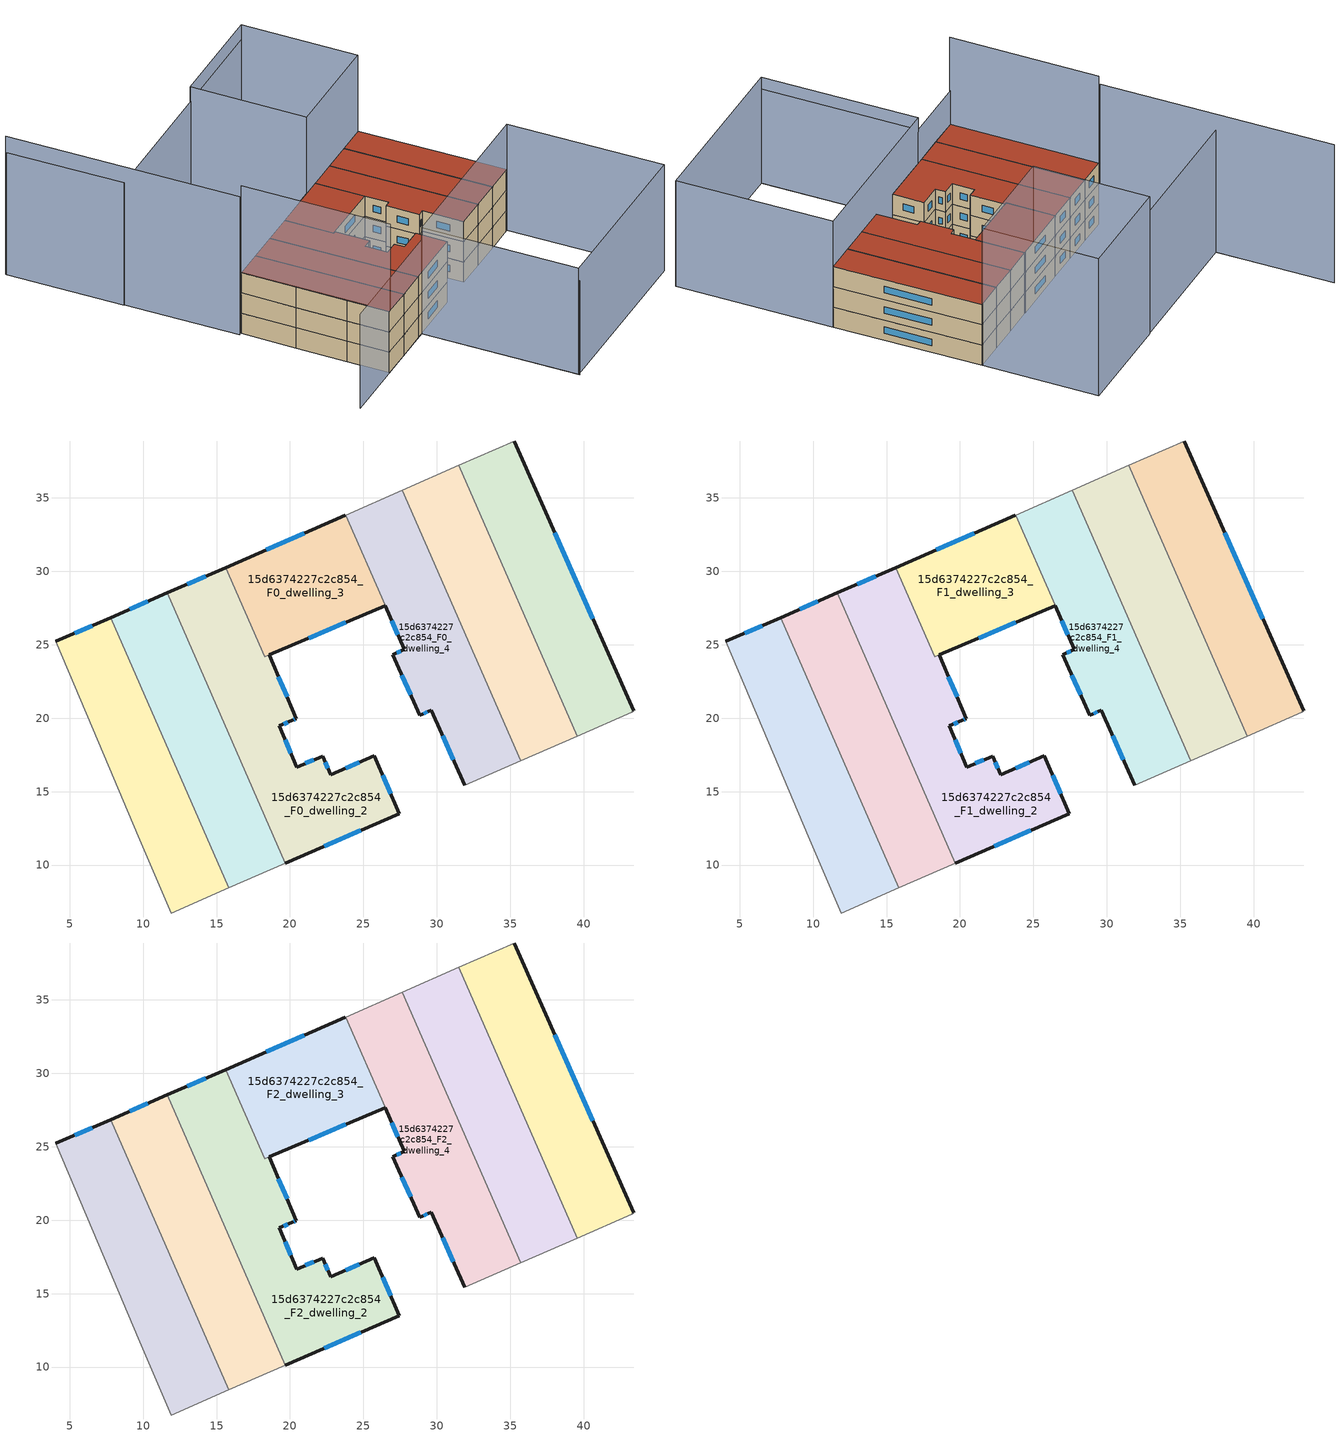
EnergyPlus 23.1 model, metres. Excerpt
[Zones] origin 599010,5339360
15d6374227c2c854_F0_dwelling_0
 floor ground (EU_floor_Construction): 7.79,26.86 15.84,8.45 11.92,6.74 9.68,11.97 6.97,18.33 4.06,25.23 z0
 wall outside (EU_wall_Construction): 7.79,26.86 4.06,25.23 z0:3
 wall adiabatic (EU_wall_Construction): 4.06,25.23 6.97,18.33 9.68,11.97 11.92,6.74 15.84,8.45 z0:3
 wall to 15d6374227c2c854_F0_dwelling_1 (EU_wall_Construction): 15.85,8.45 7.79,26.86 z0:3
 window (EU_Window_Construction): 6.52,26.3 5.33,25.78 z1.02:1.98
15d6374227c2c854_F0_dwelling_1
 floor ground (EU_floor_Construction): 11.64,28.53 19.69,10.12 15.84,8.45 7.79,26.86 z0
 wall outside (EU_wall_Construction): 11.64,28.53 7.79,26.86 z0:3
 wall adiabatic (EU_wall_Construction): 15.84,8.45 19.69,10.12 z0:3
 wall to 15d6374227c2c854_F0_dwelling_2 (EU_wall_Construction): 19.69,10.12 11.64,28.53 z0:3
 window (EU_Window_Construction): 10.33,27.96 9.1,27.42 z1.02:1.98
15d6374227c2c854_F0_dwelling_2
 floor ground (EU_floor_Construction): 18.59,24.31 20.43,19.97 20.17,19.86 19.26,19.47 20.46,16.67 22.22,17.42 22.78,16.16 25.74,17.45 27.45,13.51 19.69,10.12 11.64,28.53 15.62,30.26 18.28,24.18 z0
 wall outside (EU_wall_Construction): 15.62,30.26 11.64,28.53 / 19.69,10.12 27.45,13.51 25.74,17.45 22.78,16.16 22.22,17.42 20.46,16.67 19.26,19.47 20.17,19.86 20.43,19.97 18.59,24.31 z0:3
 wall to 15d6374227c2c854_F0_dwelling_3 (EU_wall_Construction): 18.59,24.31 18.28,24.18 15.62,30.26 z0:3
 window (EU_Window_Construction): 14.26,29.67 12.99,29.12 / 19.81,21.45 19.22,22.83 / 20.26,19.9 20.34,19.93 / 19.57,19.61 19.86,19.73 / 20.05,17.62 19.67,18.52 / 21.62,17.17 21.06,16.92 / 22.59,16.59 22.41,16.99 / 24.73,17.01 23.78,16.6 / 26.87,14.85 26.32,16.11 / 22.33,11.28 24.81,12.36 z1.02:1.98
15d6374227c2c854_F0_dwelling_3
 floor ground (EU_floor_Construction): 23.81,33.83 26.51,27.68 26.48,27.67 18.28,24.18 15.62,30.26 23.76,33.81 z0
 wall outside (EU_wall_Construction): 23.76,33.81 15.62,30.26 / 18.59,24.31 26.48,27.67 z0:3
 wall adiabatic (EU_wall_Construction): 23.81,33.83 23.76,33.81 z0:3
 wall to 15d6374227c2c854_F0_dwelling_4 (EU_wall_Construction): 26.5,27.68 23.81,33.83 / 26.48,27.67 26.51,27.68 z0:3
 window (EU_Window_Construction): 20.99,32.6 18.39,31.47 / 21.27,25.45 23.79,26.52 z1.02:1.98
15d6374227c2c854_F0_dwelling_4
 floor ground (EU_floor_Construction): 27.65,35.52 35.71,17.1 31.9,15.44 29.63,20.55 28.84,20.2 27,24.34 27.8,24.69 26.48,27.67 26.51,27.68 23.81,33.83 z0
 wall outside (EU_wall_Construction): 26.48,27.67 27.8,24.69 27.01,24.34 28.84,20.2 29.62,20.55 / 29.63,20.55 31.9,15.44 z0:3
 wall adiabatic (EU_wall_Construction): 27.65,35.52 23.81,33.83 / 31.9,15.44 35.71,17.1 z0:3
 wall to 15d6374227c2c854_F0_dwelling_5 (EU_wall_Construction): 35.71,17.1 27.65,35.52 z0:3
 window (EU_Window_Construction): 26.93,26.65 27.35,25.7 / 30.4,18.81 31.13,17.18 / 29.1,20.32 29.36,20.43 / 27.63,22.93 28.21,21.61 / 27.53,24.57 27.28,24.46 z1.02:1.98
15d6374227c2c854_F0_dwelling_5
 floor ground (EU_floor_Construction): 31.48,37.21 39.55,18.78 35.71,17.1 27.65,35.52 z0
 wall adiabatic (EU_wall_Construction): 31.48,37.21 27.65,35.52 / 35.71,17.1 39.55,18.78 z0:3
 wall to 15d6374227c2c854_F0_dwelling_6 (EU_wall_Construction): 39.55,18.78 31.48,37.21 z0:3
15d6374227c2c854_F0_dwelling_6
 floor ground (EU_floor_Construction): 35.27,38.88 43.41,20.51 43.28,20.4 39.55,18.78 31.48,37.21 z0
 wall outside (EU_wall_Construction): 43.41,20.51 35.27,38.88 z0:3
 wall adiabatic (EU_wall_Construction): 39.55,18.78 43.28,20.4 43.41,20.51 / 35.27,38.88 31.48,37.21 z0:3
 window (EU_Window_Construction): 40.64,26.76 38.03,32.63 z1.02:1.98
15d6374227c2c854_F1_dwelling_0
 floor to 15d6374227c2c854_F0_dwelling_0 (EU_floor_Construction): 7.79,26.86 15.84,8.45 11.92,6.74 9.68,11.97 6.97,18.33 4.06,25.23 z3
 wall outside (EU_wall_Construction): 7.79,26.86 4.06,25.23 z3:6
 wall adiabatic (EU_wall_Construction): 4.06,25.23 6.97,18.33 9.68,11.97 11.92,6.74 15.84,8.45 z3:6
 wall to 15d6374227c2c854_F1_dwelling_1 (EU_wall_Construction): 15.85,8.45 7.79,26.86 z3:6
 window (EU_Window_Construction): 6.52,26.3 5.33,25.78 z4.02:4.98
15d6374227c2c854_F1_dwelling_1
 floor to 15d6374227c2c854_F0_dwelling_1 (EU_floor_Construction): 11.64,28.53 19.69,10.12 15.84,8.45 7.79,26.86 z3
 wall outside (EU_wall_Construction): 11.64,28.53 7.79,26.86 z3:6
 wall adiabatic (EU_wall_Construction): 15.84,8.45 19.69,10.12 z3:6
 wall to 15d6374227c2c854_F1_dwelling_2 (EU_wall_Construction): 19.69,10.12 11.64,28.53 z3:6
 window (EU_Window_Construction): 10.33,27.96 9.1,27.42 z4.02:4.98
15d6374227c2c854_F1_dwelling_2
 floor to 15d6374227c2c854_F0_dwelling_2 (EU_floor_Construction): 18.59,24.31 20.43,19.97 20.17,19.86 19.26,19.47 20.46,16.67 22.22,17.42 22.77,16.16 25.74,17.45 27.45,13.51 19.69,10.12 11.64,28.53 15.62,30.26 18.28,24.18 z3
 wall outside (EU_wall_Construction): 15.62,30.26 11.64,28.53 / 19.69,10.12 27.45,13.51 25.74,17.45 22.78,16.16 22.22,17.42 20.46,16.67 19.26,19.47 20.17,19.86 20.43,19.97 18.59,24.31 z3:6
 wall to 15d6374227c2c854_F1_dwelling_3 (EU_wall_Construction): 18.59,24.31 18.28,24.18 15.62,30.26 z3:6
 window (EU_Window_Construction): 14.26,29.67 12.99,29.12 / 19.81,21.45 19.22,22.83 / 20.26,19.9 20.34,19.93 / 19.57,19.61 19.86,19.73 / 20.05,17.62 19.67,18.52 / 21.62,17.17 21.06,16.92 / 22.59,16.59 22.41,16.99 / 24.73,17.01 23.78,16.6 / 26.87,14.85 26.32,16.11 / 22.33,11.28 24.81,12.36 z4.02:4.98
15d6374227c2c854_F1_dwelling_3
 floor to 15d6374227c2c854_F0_dwelling_3 (EU_floor_Construction): 23.81,33.83 26.51,27.68 26.48,27.67 18.28,24.18 15.62,30.26 23.76,33.81 z3
 wall outside (EU_wall_Construction): 23.76,33.81 15.62,30.26 / 18.59,24.31 26.48,27.67 z3:6
 wall adiabatic (EU_wall_Construction): 23.81,33.83 23.76,33.81 z3:6
 wall to 15d6374227c2c854_F1_dwelling_4 (EU_wall_Construction): 26.5,27.68 23.81,33.83 / 26.48,27.67 26.51,27.68 z3:6
 window (EU_Window_Construction): 20.99,32.6 18.39,31.47 / 21.27,25.45 23.79,26.52 z4.02:4.98
15d6374227c2c854_F1_dwelling_4
 floor to 15d6374227c2c854_F0_dwelling_4 (EU_floor_Construction): 27.65,35.52 35.71,17.1 31.9,15.44 29.63,20.55 28.84,20.2 27,24.34 27.8,24.69 26.48,27.67 26.51,27.68 23.81,33.83 z3
 wall outside (EU_wall_Construction): 26.48,27.67 27.8,24.69 27.01,24.34 28.84,20.2 29.62,20.55 / 29.63,20.55 31.9,15.44 z3:6
 wall adiabatic (EU_wall_Construction): 27.65,35.52 23.81,33.83 / 31.9,15.44 35.71,17.1 z3:6
 wall to 15d6374227c2c854_F1_dwelling_5 (EU_wall_Construction): 35.71,17.1 27.65,35.52 z3:6
 window (EU_Window_Construction): 26.93,26.65 27.35,25.7 / 30.4,18.81 31.13,17.18 / 29.1,20.32 29.36,20.43 / 27.63,22.93 28.21,21.61 / 27.53,24.57 27.28,24.46 z4.02:4.98
15d6374227c2c854_F1_dwelling_5
 floor to 15d6374227c2c854_F0_dwelling_5 (EU_floor_Construction): 31.48,37.21 39.55,18.78 35.71,17.1 27.65,35.52 z3
 wall adiabatic (EU_wall_Construction): 31.48,37.21 27.65,35.52 / 35.71,17.1 39.55,18.78 z3:6
 wall to 15d6374227c2c854_F1_dwelling_6 (EU_wall_Construction): 39.55,18.78 31.48,37.21 z3:6
15d6374227c2c854_F1_dwelling_6
 floor to 15d6374227c2c854_F0_dwelling_6 (EU_floor_Construction): 35.26,38.88 43.41,20.51 43.28,20.4 39.55,18.78 31.48,37.21 z3
 wall outside (EU_wall_Construction): 43.41,20.51 35.27,38.88 z3:6
 wall adiabatic (EU_wall_Construction): 39.55,18.78 43.28,20.4 43.41,20.51 / 35.27,38.88 31.48,37.21 z3:6
 window (EU_Window_Construction): 40.64,26.76 38.03,32.63 z4.02:4.98
15d6374227c2c854_F2_dwelling_0
 floor to 15d6374227c2c854_F1_dwelling_0 (EU_floor_Construction): 7.79,26.86 15.84,8.45 11.92,6.74 9.68,11.97 6.97,18.33 4.06,25.23 z6
 wall outside (EU_wall_Construction): 7.79,26.86 4.06,25.23 z6:9
 wall adiabatic (EU_wall_Construction): 4.06,25.23 6.97,18.33 9.68,11.97 11.92,6.74 15.84,8.45 z6:9
 wall to 15d6374227c2c854_F2_dwelling_1 (EU_wall_Construction): 15.85,8.45 7.79,26.86 z6:9
 window (EU_Window_Construction): 6.52,26.3 5.33,25.78 z7.02:7.98
 roof outside (EU_roof_Construction): 15.84,8.45 7.79,26.86 4.06,25.23 6.97,18.33 9.68,11.97 11.92,6.74 z9
15d6374227c2c854_F2_dwelling_1
 floor to 15d6374227c2c854_F1_dwelling_1 (EU_floor_Construction): 11.64,28.53 19.69,10.12 15.84,8.45 7.79,26.86 z6
 wall outside (EU_wall_Construction): 11.64,28.53 7.79,26.86 z6:9
 wall adiabatic (EU_wall_Construction): 15.84,8.45 19.69,10.12 z6:9
 wall to 15d6374227c2c854_F2_dwelling_2 (EU_wall_Construction): 19.69,10.12 11.64,28.53 z6:9
 window (EU_Window_Construction): 10.33,27.96 9.1,27.42 z7.02:7.98
 roof outside (EU_roof_Construction): 19.69,10.12 11.64,28.53 7.79,26.86 15.84,8.45 z9
15d6374227c2c854_F2_dwelling_2
 floor to 15d6374227c2c854_F1_dwelling_2 (EU_floor_Construction): 18.59,24.31 20.43,19.97 20.17,19.86 19.26,19.47 20.46,16.67 22.22,17.42 22.77,16.16 25.74,17.45 27.45,13.51 19.69,10.12 11.64,28.53 15.62,30.26 18.28,24.18 z6
 wall outside (EU_wall_Construction): 15.62,30.26 11.64,28.53 / 19.69,10.12 27.45,13.51 25.74,17.45 22.78,16.16 22.22,17.42 20.46,16.67 19.26,19.47 20.17,19.86 20.43,19.97 18.59,24.31 z6:9
 wall to 15d6374227c2c854_F2_dwelling_3 (EU_wall_Construction): 18.59,24.31 18.28,24.18 15.62,30.26 z6:9
 window (EU_Window_Construction): 14.26,29.67 12.99,29.12 / 19.81,21.45 19.22,22.83 / 20.26,19.9 20.34,19.93 / 19.57,19.61 19.86,19.73 / 20.05,17.62 19.67,18.52 / 21.62,17.17 21.06,16.92 / 22.59,16.59 22.41,16.99 / 24.73,17.01 23.78,16.6 / 26.87,14.85 26.32,16.11 / 22.33,11.28 24.81,12.36 z7.02:7.98
 roof outside (EU_roof_Construction): 27.45,13.51 25.74,17.45 22.78,16.16 22.22,17.42 20.46,16.67 19.26,19.47 20.17,19.86 20.43,19.97 18.59,24.31 18.28,24.18 15.62,30.26 11.64,28.53 19.69,10.12 z9
15d6374227c2c854_F2_dwelling_3
 floor to 15d6374227c2c854_F1_dwelling_3 (EU_floor_Construction): 23.81,33.83 26.51,27.68 26.48,27.67 18.28,24.18 15.62,30.26 23.76,33.81 z6
 wall outside (EU_wall_Construction): 23.76,33.81 15.62,30.26 / 18.59,24.31 26.48,27.67 z6:9
 wall adiabatic (EU_wall_Construction): 23.81,33.83 23.76,33.81 z6:9
 wall to 15d6374227c2c854_F2_dwelling_4 (EU_wall_Construction): 26.5,27.68 23.81,33.83 / 26.48,27.67 26.51,27.68 z6:9
 window (EU_Window_Construction): 20.99,32.6 18.39,31.47 / 21.27,25.45 23.79,26.52 z7.02:7.98
 roof outside (EU_roof_Construction): 26.48,27.67 26.51,27.68 23.81,33.83 23.76,33.81 15.62,30.26 18.28,24.18 z9
15d6374227c2c854_F2_dwelling_4
 floor to 15d6374227c2c854_F1_dwelling_4 (EU_floor_Construction): 27.65,35.52 35.71,17.1 31.9,15.44 29.63,20.55 28.84,20.2 27,24.34 27.8,24.69 26.48,27.67 26.51,27.68 23.81,33.83 z6
 wall outside (EU_wall_Construction): 26.48,27.67 27.8,24.69 27.01,24.34 28.84,20.2 29.62,20.55 / 29.63,20.55 31.9,15.44 z6:9
 wall adiabatic (EU_wall_Construction): 27.65,35.52 23.81,33.83 / 31.9,15.44 35.71,17.1 z6:9
 wall to 15d6374227c2c854_F2_dwelling_5 (EU_wall_Construction): 35.71,17.1 27.65,35.52 z6:9
 window (EU_Window_Construction): 26.93,26.65 27.35,25.7 / 30.4,18.81 31.13,17.18 / 29.1,20.32 29.36,20.43 / 27.63,22.93 28.21,21.61 / 27.53,24.57 27.28,24.46 z7.02:7.98
 roof outside (EU_roof_Construction): 35.71,17.1 27.65,35.52 23.81,33.83 26.5,27.68 26.48,27.67 27.8,24.69 27,24.34 28.84,20.2 29.62,20.55 31.9,15.44 z9
15d6374227c2c854_F2_dwelling_5
 floor to 15d6374227c2c854_F1_dwelling_5 (EU_floor_Construction): 31.48,37.21 39.55,18.78 35.71,17.1 27.65,35.52 z6
 wall adiabatic (EU_wall_Construction): 31.48,37.21 27.65,35.52 / 35.71,17.1 39.55,18.78 z6:9
 wall to 15d6374227c2c854_F2_dwelling_6 (EU_wall_Construction): 39.55,18.78 31.48,37.21 z6:9
 roof outside (EU_roof_Construction): 39.55,18.78 31.48,37.21 27.65,35.52 35.71,17.1 z9
15d6374227c2c854_F2_dwelling_6
 floor to 15d6374227c2c854_F1_dwelling_6 (EU_floor_Construction): 35.26,38.88 43.41,20.51 43.28,20.4 39.55,18.78 31.48,37.21 z6
 wall outside (EU_wall_Construction): 43.41,20.51 35.27,38.88 z6:9
 wall adiabatic (EU_wall_Construction): 39.55,18.78 43.28,20.4 43.41,20.51 / 35.27,38.88 31.48,37.21 z6:9
 window (EU_Window_Construction): 40.64,26.76 38.03,32.63 z7.02:7.98
 roof outside (EU_roof_Construction): 43.28,20.4 43.41,20.51 35.27,38.88 31.48,37.21 39.55,18.78 z9
shading: 4.06,3.31 20.55,10.5 / 20.55,10.5 29.1,-9.1 z0:13.9; 51.9,1 29.04,-8.97 / 29.04,-8.97 20.55,10.49 / 20.55,10.49 43.41,20.47 / 43.41,20.47 51.9,1 z0:15.7; 4.06,25.23 12.08,6.73 z0:21.9; -8.97,54.05 3.67,25.1 z0:20.5; 28.96,53.31 35.28,38.84 / 35.28,38.84 21.58,32.86 / 21.58,32.86 15.26,47.33 / 15.26,47.33 28.96,53.31 z0:20.3; 28.92,53.29 -2.58,39.37 / -2.58,39.37 -8.99,53.89 z0:18.1
[Building]
EU S2 Campaign: North Axis=0; Terrain=City; Solar Distribution=FullExterior
[Site:Location]
Vienna: Latitude=48; Longitude=16.5; Time Zone=1; Elevation=183
[SizingPeriod:WeatherFileDays]
AnnualSizingPeriod: Begin Month=1; Begin Day of Month=1; End Month=12; End Day of Month=31; Day of Week for Start Day=Monday; Use Weather File Daylight Saving Period=No; Use Weather File Rain and Snow Indicators=No
[MATERIAL]
EU_InternalMass_Material: Roughness=MediumRough; Thickness=0.1; Conductivity=1; Density=1800; Specific Heat=900; Thermal Absorptance=0.9; Solar Absorptance=0.7; Visible Absorptance=0.7
[MATERIAL:NOMASS] Roughness=MediumRough; Thermal Absorptance=0.9; Solar Absorptance=0.7; Visible Absorptance=0.7
Name | Thermal Resistance
EU_wall_NoMass | 0.942466
EU_roof_NoMass | 0.551687
EU_floor_NoMass | 0.66527
[WINDOWMATERIAL:SIMPLEGLAZINGSYSTEM]
EU_Window_SimpleGlazing: UFactor=2.03367; Solar Heat Gain Coefficient=0.65; Visible Transmittance=0.65
[CONSTRUCTION]
EU_wall_Construction: EU_wall_NoMass
EU_roof_Construction: EU_roof_NoMass
EU_floor_Construction: EU_floor_NoMass
EU_Window_Construction: EU_Window_SimpleGlazing
EU_InternalMass_Construction: EU_InternalMass_Material
[ZONE] Type=1; Multiplier=1; Ceiling Height=autocalculate; Floor Area=autocalculate; Part of Total Floor Area=Yes
Name | Volume
15d6374227c2c854_F0_dwelling_0; 15d6374227c2c854_F1_dwelling_0; 15d6374227c2c854_F2_dwelling_0 | 252.559
15d6374227c2c854_F0_dwelling_1; 15d6374227c2c854_F1_dwelling_1; 15d6374227c2c854_F2_dwelling_1 | 252.612
15d6374227c2c854_F0_dwelling_2 | 313.992
15d6374227c2c854_F1_dwelling_2; 15d6374227c2c854_F2_dwelling_2 | 313.991
15d6374227c2c854_F0_dwelling_3; 15d6374227c2c854_F1_dwelling_3; 15d6374227c2c854_F2_dwelling_3 | 179.119
15d6374227c2c854_F0_dwelling_4; 15d6374227c2c854_F1_dwelling_4; 15d6374227c2c854_F2_dwelling_4 | 264.62
15d6374227c2c854_F0_dwelling_5; 15d6374227c2c854_F1_dwelling_5; 15d6374227c2c854_F2_dwelling_5 | 252.573
15d6374227c2c854_F0_dwelling_6; 15d6374227c2c854_F1_dwelling_6; 15d6374227c2c854_F2_dwelling_6 | 252.582
[INTERNALMASS] Construction=EU_InternalMass_Construction
Name | Zone or ZoneList | Surface Area
15d6374227c2c854_F0_dwelling_0_EU_InternalMass | 15d6374227c2c854_F0_dwelling_0 | 84.1864
15d6374227c2c854_F0_dwelling_1_EU_InternalMass | 15d6374227c2c854_F0_dwelling_1 | 84.2037
15d6374227c2c854_F0_dwelling_2_EU_InternalMass | 15d6374227c2c854_F0_dwelling_2 | 104.665
15d6374227c2c854_F0_dwelling_3_EU_InternalMass | 15d6374227c2c854_F0_dwelling_3 | 59.7081
15d6374227c2c854_F0_dwelling_4_EU_InternalMass | 15d6374227c2c854_F0_dwelling_4 | 88.2073
15d6374227c2c854_F0_dwelling_5_EU_InternalMass | 15d6374227c2c854_F0_dwelling_5 | 84.1909
15d6374227c2c854_F0_dwelling_6_EU_InternalMass | 15d6374227c2c854_F0_dwelling_6 | 84.1939
15d6374227c2c854_F1_dwelling_0_EU_InternalMass | 15d6374227c2c854_F1_dwelling_0 | 84.1864
15d6374227c2c854_F1_dwelling_1_EU_InternalMass | 15d6374227c2c854_F1_dwelling_1 | 84.2037
15d6374227c2c854_F1_dwelling_2_EU_InternalMass | 15d6374227c2c854_F1_dwelling_2 | 104.665
15d6374227c2c854_F1_dwelling_3_EU_InternalMass | 15d6374227c2c854_F1_dwelling_3 | 59.7081
15d6374227c2c854_F1_dwelling_4_EU_InternalMass | 15d6374227c2c854_F1_dwelling_4 | 88.2073
15d6374227c2c854_F1_dwelling_5_EU_InternalMass | 15d6374227c2c854_F1_dwelling_5 | 84.1909
15d6374227c2c854_F1_dwelling_6_EU_InternalMass | 15d6374227c2c854_F1_dwelling_6 | 84.1939
15d6374227c2c854_F2_dwelling_0_EU_InternalMass | 15d6374227c2c854_F2_dwelling_0 | 84.1864
15d6374227c2c854_F2_dwelling_1_EU_InternalMass | 15d6374227c2c854_F2_dwelling_1 | 84.2037
15d6374227c2c854_F2_dwelling_2_EU_InternalMass | 15d6374227c2c854_F2_dwelling_2 | 104.665
15d6374227c2c854_F2_dwelling_3_EU_InternalMass | 15d6374227c2c854_F2_dwelling_3 | 59.7081
15d6374227c2c854_F2_dwelling_4_EU_InternalMass | 15d6374227c2c854_F2_dwelling_4 | 88.2073
15d6374227c2c854_F2_dwelling_5_EU_InternalMass | 15d6374227c2c854_F2_dwelling_5 | 84.1909
15d6374227c2c854_F2_dwelling_6_EU_InternalMass | 15d6374227c2c854_F2_dwelling_6 | 84.1939
[OTHEREQUIPMENT] Fuel Type=Electricity; Design Level Calculation Method=Watts/Area; Power per Zone Floor Area=1; Fraction Latent=0; Fraction Radiant=0; Fraction Lost=0; Carbon Dioxide Generation Rate=0; EndUse Subcategory=EU_Step8_InternalGains
Name | Zone or ZoneList or Space or SpaceList | Schedule
EU_Step8_InternalGain_15d6374227c2c854_F0_dwelling_0_f000 | 15d6374227c2c854_F0_dwelling_0 | EU_Step8_GainSchedule_15d6374227c2c854_F0_dwelling_0_f000
EU_Step8_InternalGain_15d6374227c2c854_F0_dwelling_1_f000 | 15d6374227c2c854_F0_dwelling_1 | EU_Step8_GainSchedule_15d6374227c2c854_F0_dwelling_1_f000
EU_Step8_InternalGain_15d6374227c2c854_F0_dwelling_2_f000 | 15d6374227c2c854_F0_dwelling_2 | EU_Step8_GainSchedule_15d6374227c2c854_F0_dwelling_2_f000
EU_Step8_InternalGain_15d6374227c2c854_F0_dwelling_3_f000 | 15d6374227c2c854_F0_dwelling_3 | EU_Step8_GainSchedule_15d6374227c2c854_F0_dwelling_3_f000
EU_Step8_InternalGain_15d6374227c2c854_F0_dwelling_4_f000 | 15d6374227c2c854_F0_dwelling_4 | EU_Step8_GainSchedule_15d6374227c2c854_F0_dwelling_4_f000
EU_Step8_InternalGain_15d6374227c2c854_F0_dwelling_5_f000 | 15d6374227c2c854_F0_dwelling_5 | EU_Step8_GainSchedule_15d6374227c2c854_F0_dwelling_5_f000
EU_Step8_InternalGain_15d6374227c2c854_F0_dwelling_6_f000 | 15d6374227c2c854_F0_dwelling_6 | EU_Step8_GainSchedule_15d6374227c2c854_F0_dwelling_6_f000
EU_Step8_InternalGain_15d6374227c2c854_F1_dwelling_0_f000 | 15d6374227c2c854_F1_dwelling_0 | EU_Step8_GainSchedule_15d6374227c2c854_F1_dwelling_0_f000
EU_Step8_InternalGain_15d6374227c2c854_F1_dwelling_1_f000 | 15d6374227c2c854_F1_dwelling_1 | EU_Step8_GainSchedule_15d6374227c2c854_F1_dwelling_1_f000
EU_Step8_InternalGain_15d6374227c2c854_F1_dwelling_2_f000 | 15d6374227c2c854_F1_dwelling_2 | EU_Step8_GainSchedule_15d6374227c2c854_F1_dwelling_2_f000
EU_Step8_InternalGain_15d6374227c2c854_F1_dwelling_3_f000 | 15d6374227c2c854_F1_dwelling_3 | EU_Step8_GainSchedule_15d6374227c2c854_F1_dwelling_3_f000
EU_Step8_InternalGain_15d6374227c2c854_F1_dwelling_4_f000 | 15d6374227c2c854_F1_dwelling_4 | EU_Step8_GainSchedule_15d6374227c2c854_F1_dwelling_4_f000
EU_Step8_InternalGain_15d6374227c2c854_F1_dwelling_5_f000 | 15d6374227c2c854_F1_dwelling_5 | EU_Step8_GainSchedule_15d6374227c2c854_F1_dwelling_5_f000
EU_Step8_InternalGain_15d6374227c2c854_F1_dwelling_6_f000 | 15d6374227c2c854_F1_dwelling_6 | EU_Step8_GainSchedule_15d6374227c2c854_F1_dwelling_6_f000
EU_Step8_InternalGain_15d6374227c2c854_F2_dwelling_0_f000 | 15d6374227c2c854_F2_dwelling_0 | EU_Step8_GainSchedule_15d6374227c2c854_F2_dwelling_0_f000
EU_Step8_InternalGain_15d6374227c2c854_F2_dwelling_1_f000 | 15d6374227c2c854_F2_dwelling_1 | EU_Step8_GainSchedule_15d6374227c2c854_F2_dwelling_1_f000
EU_Step8_InternalGain_15d6374227c2c854_F2_dwelling_2_f000 | 15d6374227c2c854_F2_dwelling_2 | EU_Step8_GainSchedule_15d6374227c2c854_F2_dwelling_2_f000
EU_Step8_InternalGain_15d6374227c2c854_F2_dwelling_3_f000 | 15d6374227c2c854_F2_dwelling_3 | EU_Step8_GainSchedule_15d6374227c2c854_F2_dwelling_3_f000
EU_Step8_InternalGain_15d6374227c2c854_F2_dwelling_4_f000 | 15d6374227c2c854_F2_dwelling_4 | EU_Step8_GainSchedule_15d6374227c2c854_F2_dwelling_4_f000
EU_Step8_InternalGain_15d6374227c2c854_F2_dwelling_5_f000 | 15d6374227c2c854_F2_dwelling_5 | EU_Step8_GainSchedule_15d6374227c2c854_F2_dwelling_5_f000
EU_Step8_InternalGain_15d6374227c2c854_F2_dwelling_6_f000 | 15d6374227c2c854_F2_dwelling_6 | EU_Step8_GainSchedule_15d6374227c2c854_F2_dwelling_6_f000
[ZONEVENTILATION:DESIGNFLOWRATE] Schedule=EU_AlwaysOn; Design Flow Rate Calculation Method=AirChanges/Hour; Air Changes per Hour=0.530523; Ventilation Type=Natural; Fan Pressure Rise=0; Fan Total Efficiency=1; Constant Term Coefficient=1; Temperature Term Coefficient=0; Velocity Term Coefficient=0; Velocity Squared Term Coefficient=0; Minimum Indoor Temperature=-100; Maximum Indoor Temperature=100; Delta Temperature=-100; Minimum Outdoor Temperature=-100; Maximum Outdoor Temperature=100; Maximum Wind Speed=40
Name | Zone or ZoneList or Space or SpaceList
EU_ConstantAir_15d6374227c2c854_F0_dwelling_0 | 15d6374227c2c854_F0_dwelling_0
EU_ConstantAir_15d6374227c2c854_F0_dwelling_1 | 15d6374227c2c854_F0_dwelling_1
EU_ConstantAir_15d6374227c2c854_F0_dwelling_2 | 15d6374227c2c854_F0_dwelling_2
EU_ConstantAir_15d6374227c2c854_F0_dwelling_3 | 15d6374227c2c854_F0_dwelling_3
EU_ConstantAir_15d6374227c2c854_F0_dwelling_4 | 15d6374227c2c854_F0_dwelling_4
EU_ConstantAir_15d6374227c2c854_F0_dwelling_5 | 15d6374227c2c854_F0_dwelling_5
EU_ConstantAir_15d6374227c2c854_F0_dwelling_6 | 15d6374227c2c854_F0_dwelling_6
EU_ConstantAir_15d6374227c2c854_F1_dwelling_0 | 15d6374227c2c854_F1_dwelling_0
EU_ConstantAir_15d6374227c2c854_F1_dwelling_1 | 15d6374227c2c854_F1_dwelling_1
EU_ConstantAir_15d6374227c2c854_F1_dwelling_2 | 15d6374227c2c854_F1_dwelling_2
EU_ConstantAir_15d6374227c2c854_F1_dwelling_3 | 15d6374227c2c854_F1_dwelling_3
EU_ConstantAir_15d6374227c2c854_F1_dwelling_4 | 15d6374227c2c854_F1_dwelling_4
EU_ConstantAir_15d6374227c2c854_F1_dwelling_5 | 15d6374227c2c854_F1_dwelling_5
EU_ConstantAir_15d6374227c2c854_F1_dwelling_6 | 15d6374227c2c854_F1_dwelling_6
EU_ConstantAir_15d6374227c2c854_F2_dwelling_0 | 15d6374227c2c854_F2_dwelling_0
EU_ConstantAir_15d6374227c2c854_F2_dwelling_1 | 15d6374227c2c854_F2_dwelling_1
EU_ConstantAir_15d6374227c2c854_F2_dwelling_2 | 15d6374227c2c854_F2_dwelling_2
EU_ConstantAir_15d6374227c2c854_F2_dwelling_3 | 15d6374227c2c854_F2_dwelling_3
EU_ConstantAir_15d6374227c2c854_F2_dwelling_4 | 15d6374227c2c854_F2_dwelling_4
EU_ConstantAir_15d6374227c2c854_F2_dwelling_5 | 15d6374227c2c854_F2_dwelling_5
EU_ConstantAir_15d6374227c2c854_F2_dwelling_6 | 15d6374227c2c854_F2_dwelling_6
[HVACTEMPLATE:THERMOSTAT] Constant Heating Setpoint=20; Constant Cooling Setpoint=50
EU_HeatOnly_15d6374227c2c854_F0_dwelling_0; EU_HeatOnly_15d6374227c2c854_F0_dwelling_1; EU_HeatOnly_15d6374227c2c854_F0_dwelling_2; EU_HeatOnly_15d6374227c2c854_F0_dwelling_3; EU_HeatOnly_15d6374227c2c854_F0_dwelling_4; EU_HeatOnly_15d6374227c2c854_F0_dwelling_5; EU_HeatOnly_15d6374227c2c854_F0_dwelling_6; EU_HeatOnly_15d6374227c2c854_F1_dwelling_0; EU_HeatOnly_15d6374227c2c854_F1_dwelling_1; EU_HeatOnly_15d6374227c2c854_F1_dwelling_2; EU_HeatOnly_15d6374227c2c854_F1_dwelling_3; EU_HeatOnly_15d6374227c2c854_F1_dwelling_4; EU_HeatOnly_15d6374227c2c854_F1_dwelling_5; EU_HeatOnly_15d6374227c2c854_F1_dwelling_6; EU_HeatOnly_15d6374227c2c854_F2_dwelling_0; EU_HeatOnly_15d6374227c2c854_F2_dwelling_1; EU_HeatOnly_15d6374227c2c854_F2_dwelling_2; EU_HeatOnly_15d6374227c2c854_F2_dwelling_3; EU_HeatOnly_15d6374227c2c854_F2_dwelling_4; EU_HeatOnly_15d6374227c2c854_F2_dwelling_5; EU_HeatOnly_15d6374227c2c854_F2_dwelling_6
[HVACTEMPLATE:ZONE:IDEALLOADSAIRSYSTEM] System Availability Schedule=EU_AlwaysOn; Maximum Heating Supply Air Temperature=50; Minimum Cooling Supply Air Temperature=13; Maximum Heating Supply Air Humidity Ratio=0.0156; Minimum Cooling Supply Air Humidity Ratio=0.0077; Heating Limit=NoLimit; Cooling Limit=NoLimit; Heating Availability Schedule=EU_AlwaysOn; Cooling Availability Schedule=EU_CoolingOff; Dehumidification Control Type=ConstantSensibleHeatRatio; Cooling Sensible Heat Ratio=0.7; Dehumidification Setpoint=60; Humidification Control Type=None; Humidification Setpoint=30; Outdoor Air Method=None; Outdoor Air Flow Rate per Person=0.00944; Outdoor Air Flow Rate per Zone Floor Area=0; Outdoor Air Flow Rate per Zone=0; Demand Controlled Ventilation Type=None; Outdoor Air Economizer Type=NoEconomizer; Heat Recovery Type=None; Sensible Heat Recovery Effectiveness=0.7; Latent Heat Recovery Effectiveness=0.65
Name | Template Thermostat
15d6374227c2c854_F0_dwelling_0 | EU_HeatOnly_15d6374227c2c854_F0_dwelling_0
15d6374227c2c854_F0_dwelling_1 | EU_HeatOnly_15d6374227c2c854_F0_dwelling_1
15d6374227c2c854_F0_dwelling_2 | EU_HeatOnly_15d6374227c2c854_F0_dwelling_2
15d6374227c2c854_F0_dwelling_3 | EU_HeatOnly_15d6374227c2c854_F0_dwelling_3
15d6374227c2c854_F0_dwelling_4 | EU_HeatOnly_15d6374227c2c854_F0_dwelling_4
15d6374227c2c854_F0_dwelling_5 | EU_HeatOnly_15d6374227c2c854_F0_dwelling_5
15d6374227c2c854_F0_dwelling_6 | EU_HeatOnly_15d6374227c2c854_F0_dwelling_6
15d6374227c2c854_F1_dwelling_0 | EU_HeatOnly_15d6374227c2c854_F1_dwelling_0
15d6374227c2c854_F1_dwelling_1 | EU_HeatOnly_15d6374227c2c854_F1_dwelling_1
15d6374227c2c854_F1_dwelling_2 | EU_HeatOnly_15d6374227c2c854_F1_dwelling_2
15d6374227c2c854_F1_dwelling_3 | EU_HeatOnly_15d6374227c2c854_F1_dwelling_3
15d6374227c2c854_F1_dwelling_4 | EU_HeatOnly_15d6374227c2c854_F1_dwelling_4
15d6374227c2c854_F1_dwelling_5 | EU_HeatOnly_15d6374227c2c854_F1_dwelling_5
15d6374227c2c854_F1_dwelling_6 | EU_HeatOnly_15d6374227c2c854_F1_dwelling_6
15d6374227c2c854_F2_dwelling_0 | EU_HeatOnly_15d6374227c2c854_F2_dwelling_0
15d6374227c2c854_F2_dwelling_1 | EU_HeatOnly_15d6374227c2c854_F2_dwelling_1
15d6374227c2c854_F2_dwelling_2 | EU_HeatOnly_15d6374227c2c854_F2_dwelling_2
15d6374227c2c854_F2_dwelling_3 | EU_HeatOnly_15d6374227c2c854_F2_dwelling_3
15d6374227c2c854_F2_dwelling_4 | EU_HeatOnly_15d6374227c2c854_F2_dwelling_4
15d6374227c2c854_F2_dwelling_5 | EU_HeatOnly_15d6374227c2c854_F2_dwelling_5
15d6374227c2c854_F2_dwelling_6 | EU_HeatOnly_15d6374227c2c854_F2_dwelling_6
[SIZING:ZONE] Zone Cooling Design Supply Air Temperature Input Method=SupplyAirTemperature; Zone Cooling Design Supply Air Temperature=13; Zone Heating Design Supply Air Temperature Input Method=SupplyAirTemperature; Zone Heating Design Supply Air Temperature=50; Zone Cooling Design Supply Air Humidity Ratio=0.008; Zone Heating Design Supply Air Humidity Ratio=0.008; Cooling Design Air Flow Method=DesignDay; Cooling Design Air Flow Rate=0; Cooling Minimum Air Flow per Zone Floor Area=0.000762; Cooling Minimum Air Flow=0; Cooling Minimum Air Flow Fraction=0.2; Heating Design Air Flow Method=DesignDay; Heating Design Air Flow Rate=0; Heating Maximum Air Flow per Zone Floor Area=0.002032; Heating Maximum Air Flow=0.141576; Heating Maximum Air Flow Fraction=0.3; Account for Dedicated Outdoor Air System=No; Dedicated Outdoor Air System Control Strategy=NeutralSupplyAir; Dedicated Outdoor Air Low Setpoint Temperature for Design=autosize; Dedicated Outdoor Air High Setpoint Temperature for Design=autosize; Zone Load Sizing Method=Sensible Load Only No Latent Load; Zone Latent Cooling Design Supply Air Humidity Ratio Input Method=HumidityRatioDifference; Zone Cooling Design Supply Air Humidity Ratio Difference=0.005; Zone Latent Heating Design Supply Air Humidity Ratio Input Method=HumidityRatioDifference; Zone Humidification Design Supply Air Humidity Ratio Difference=0.005
15d6374227c2c854_F0_dwelling_0; 15d6374227c2c854_F0_dwelling_1; 15d6374227c2c854_F0_dwelling_2; 15d6374227c2c854_F0_dwelling_3; 15d6374227c2c854_F0_dwelling_4; 15d6374227c2c854_F0_dwelling_5; 15d6374227c2c854_F0_dwelling_6; 15d6374227c2c854_F1_dwelling_0; 15d6374227c2c854_F1_dwelling_1; 15d6374227c2c854_F1_dwelling_2; 15d6374227c2c854_F1_dwelling_3; 15d6374227c2c854_F1_dwelling_4; 15d6374227c2c854_F1_dwelling_5; 15d6374227c2c854_F1_dwelling_6; 15d6374227c2c854_F2_dwelling_0; 15d6374227c2c854_F2_dwelling_1; 15d6374227c2c854_F2_dwelling_2; 15d6374227c2c854_F2_dwelling_3; 15d6374227c2c854_F2_dwelling_4; 15d6374227c2c854_F2_dwelling_5; 15d6374227c2c854_F2_dwelling_6
[SCHEDULE:CONSTANT]
Name | Hourly Value
EU_AlwaysOn | 1
EU_CoolingOff | 0
[SCHEDULE:FILE] Column Number=1; Rows to Skip at Top=0; Number of Hours of Data=8760; Column Separator=Comma; Interpolate to Timestep=No; Minutes per Item=60; Adjust Schedule for Daylight Savings=Yes
Name | File
EU_Step8_GainSchedule_15d6374227c2c854_F0_dwelling_0_f000 | ../../schedules/15d6374227c2c854/15d6374227c2c854_F0_dwelling_0_f000_gain.csv
EU_Step8_GainSchedule_15d6374227c2c854_F0_dwelling_1_f000 | ../../schedules/15d6374227c2c854/15d6374227c2c854_F0_dwelling_1_f000_gain.csv
EU_Step8_GainSchedule_15d6374227c2c854_F0_dwelling_2_f000 | ../../schedules/15d6374227c2c854/15d6374227c2c854_F0_dwelling_2_f000_gain.csv
EU_Step8_GainSchedule_15d6374227c2c854_F0_dwelling_3_f000 | ../../schedules/15d6374227c2c854/15d6374227c2c854_F0_dwelling_3_f000_gain.csv
EU_Step8_GainSchedule_15d6374227c2c854_F0_dwelling_4_f000 | ../../schedules/15d6374227c2c854/15d6374227c2c854_F0_dwelling_4_f000_gain.csv
EU_Step8_GainSchedule_15d6374227c2c854_F0_dwelling_5_f000 | ../../schedules/15d6374227c2c854/15d6374227c2c854_F0_dwelling_5_f000_gain.csv
EU_Step8_GainSchedule_15d6374227c2c854_F0_dwelling_6_f000 | ../../schedules/15d6374227c2c854/15d6374227c2c854_F0_dwelling_6_f000_gain.csv
EU_Step8_GainSchedule_15d6374227c2c854_F1_dwelling_0_f000 | ../../schedules/15d6374227c2c854/15d6374227c2c854_F1_dwelling_0_f000_gain.csv
EU_Step8_GainSchedule_15d6374227c2c854_F1_dwelling_1_f000 | ../../schedules/15d6374227c2c854/15d6374227c2c854_F1_dwelling_1_f000_gain.csv
EU_Step8_GainSchedule_15d6374227c2c854_F1_dwelling_2_f000 | ../../schedules/15d6374227c2c854/15d6374227c2c854_F1_dwelling_2_f000_gain.csv
EU_Step8_GainSchedule_15d6374227c2c854_F1_dwelling_3_f000 | ../../schedules/15d6374227c2c854/15d6374227c2c854_F1_dwelling_3_f000_gain.csv
EU_Step8_GainSchedule_15d6374227c2c854_F1_dwelling_4_f000 | ../../schedules/15d6374227c2c854/15d6374227c2c854_F1_dwelling_4_f000_gain.csv
EU_Step8_GainSchedule_15d6374227c2c854_F1_dwelling_5_f000 | ../../schedules/15d6374227c2c854/15d6374227c2c854_F1_dwelling_5_f000_gain.csv
EU_Step8_GainSchedule_15d6374227c2c854_F1_dwelling_6_f000 | ../../schedules/15d6374227c2c854/15d6374227c2c854_F1_dwelling_6_f000_gain.csv
EU_Step8_GainSchedule_15d6374227c2c854_F2_dwelling_0_f000 | ../../schedules/15d6374227c2c854/15d6374227c2c854_F2_dwelling_0_f000_gain.csv
EU_Step8_GainSchedule_15d6374227c2c854_F2_dwelling_1_f000 | ../../schedules/15d6374227c2c854/15d6374227c2c854_F2_dwelling_1_f000_gain.csv
EU_Step8_GainSchedule_15d6374227c2c854_F2_dwelling_2_f000 | ../../schedules/15d6374227c2c854/15d6374227c2c854_F2_dwelling_2_f000_gain.csv
EU_Step8_GainSchedule_15d6374227c2c854_F2_dwelling_3_f000 | ../../schedules/15d6374227c2c854/15d6374227c2c854_F2_dwelling_3_f000_gain.csv
EU_Step8_GainSchedule_15d6374227c2c854_F2_dwelling_4_f000 | ../../schedules/15d6374227c2c854/15d6374227c2c854_F2_dwelling_4_f000_gain.csv
EU_Step8_GainSchedule_15d6374227c2c854_F2_dwelling_5_f000 | ../../schedules/15d6374227c2c854/15d6374227c2c854_F2_dwelling_5_f000_gain.csv
EU_Step8_GainSchedule_15d6374227c2c854_F2_dwelling_6_f000 | ../../schedules/15d6374227c2c854/15d6374227c2c854_F2_dwelling_6_f000_gain.csv
